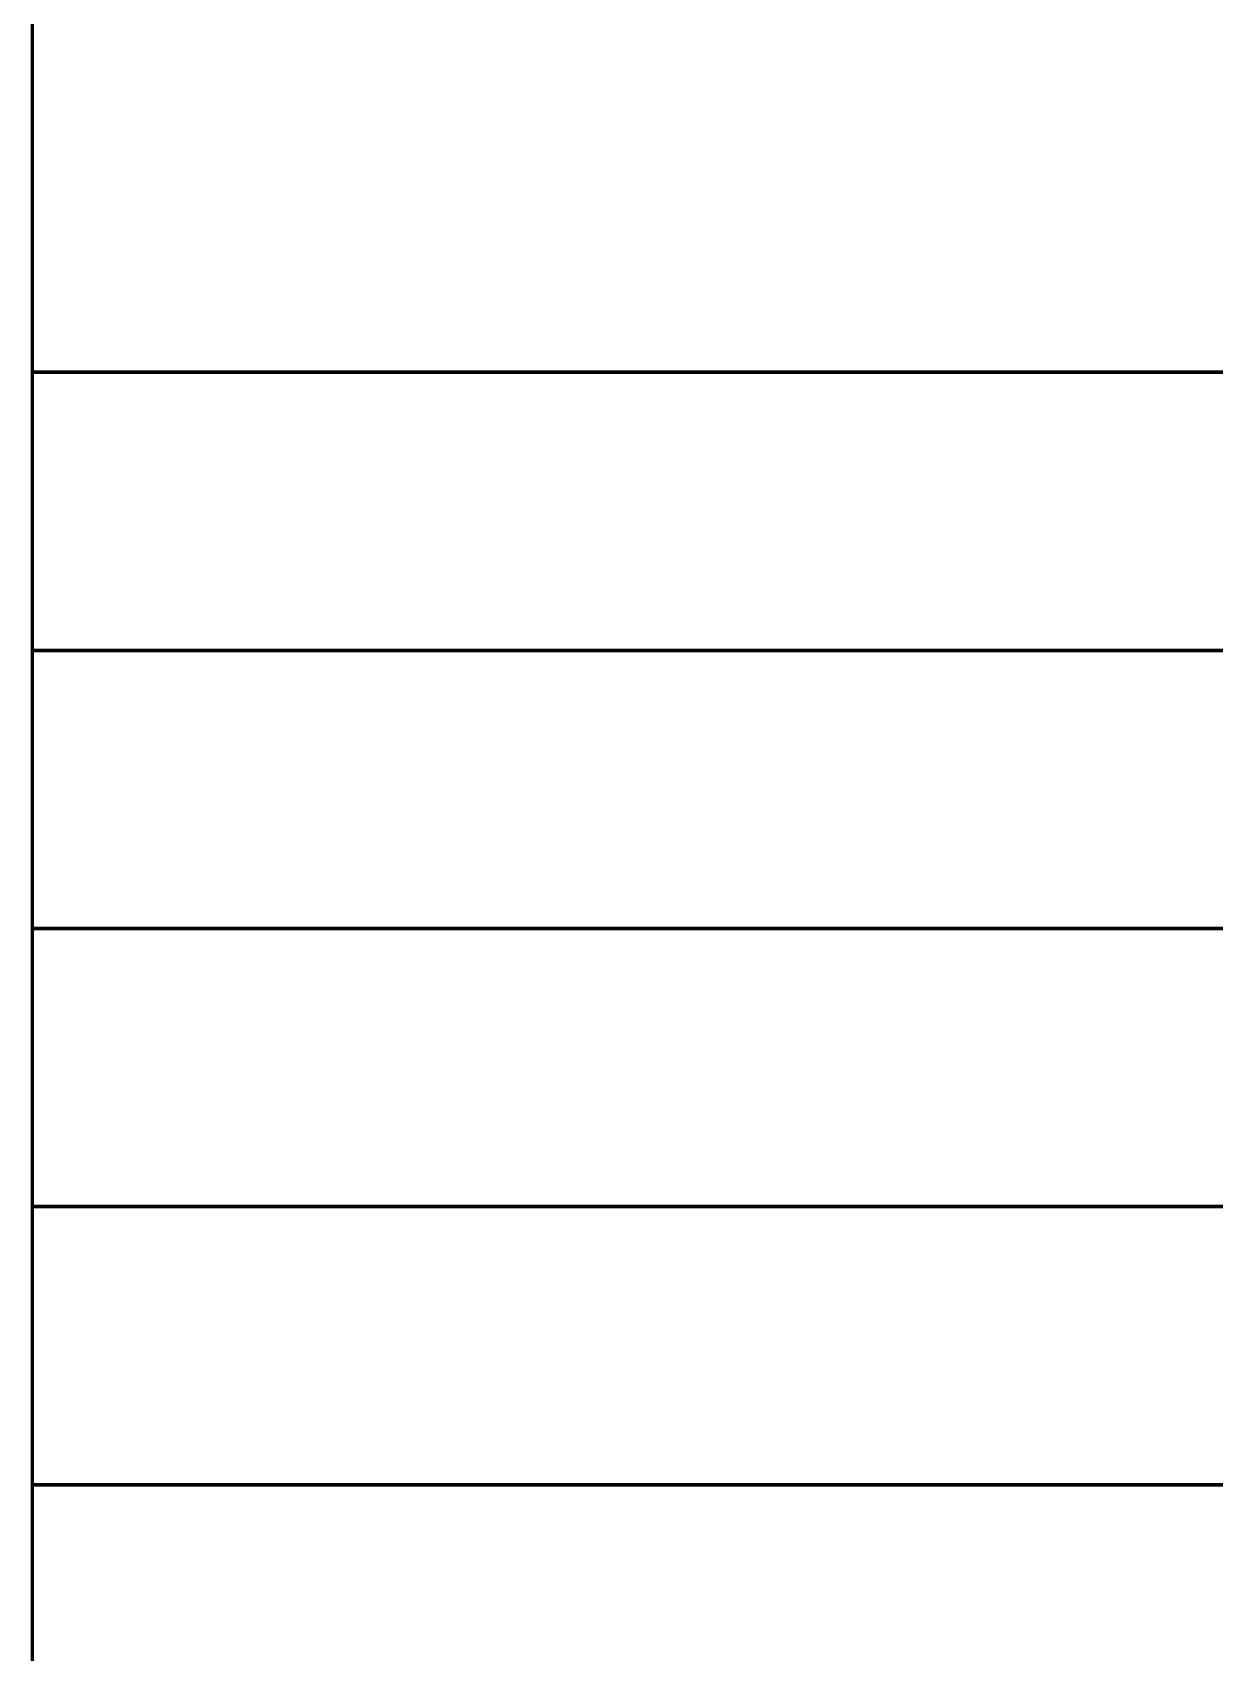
# Model space of a CAD drawing. Extents: x 0 to 297, y 0 to 292.
# Drawn here: x 168.866 to 170.991, y 101.484 to 104.396 of the extents above; entities that cross this region are included whole.
import ezdxf

# ---------------------------------------------------------------- set-up
doc = ezdxf.new("R2010")
doc.units = 0
doc.header["$MEASUREMENT"] = 0
doc.linetypes.add('K5LT_BASIC', pattern=[0])
doc.layers.add('Системный слой', color=7, linetype='Continuous')

# ---------------------------------------------------------------- blocks, each defined once
blk = doc.blocks.new('*U')
at = {"layer": 'Системный слой', "linetype": 'K5LT_BASIC', "lineweight": 60}
for p, q in [((168.8664, 103.2852), (168.8664, 103.7852)), ((168.8664, 103.7852), (172.8664, 103.7852)), ((168.8664, 102.7852), (168.8664, 103.2852)), ((168.8664, 103.2852), (172.8664, 103.2852)), ((172.8664, 103.2852), (168.8664, 103.2852)), ((168.8664, 102.2852), (168.8664, 102.7852)), ((168.8664, 102.7852), (172.8664, 102.7852)), ((172.8664, 102.7852), (168.8664, 102.7852)), ((168.8664, 101.7852), (168.8664, 102.2852)), ((168.8664, 102.2852), (172.8664, 102.2852)), ((172.8664, 102.2852), (168.8664, 102.2852)), ((168.8664, 101.2852), (168.8664, 101.7852)), ((168.8664, 101.7852), (172.8664, 101.7852)), ((172.8664, 101.7852), (168.8664, 101.7852))]:
    blk.add_line(p, q, dxfattribs=at)

msp = doc.modelspace()

# ---------------------------------------------------------------- linework, layer by layer
at = {"layer": 'Системный слой', "linetype": 'K5LT_BASIC', "lineweight": 60}
for p, q in [((168.8664, 93.7852), (168.8664, 107.7855)), ((172.8664, 103.7852), (168.8664, 103.7852)), ((168.8664, 103.2852), (171.8664, 103.2852)), ((168.8664, 103.2852), (172.8664, 103.2852)), ((168.8664, 102.7852), (171.8664, 102.7852)), ((168.8664, 102.7852), (172.8664, 102.7852)), ((168.8664, 102.2852), (171.8664, 102.2852)), ((168.8664, 102.2852), (172.8664, 102.2852)), ((168.8664, 101.7852), (171.8664, 101.7852)), ((168.8664, 101.7852), (172.8664, 101.7852))]:
    msp.add_line(p, q, dxfattribs=at)

# ---------------------------------------------------------------- block references
at = {"layer": 'Системный слой'}
msp.add_blockref('*U', (0, 0), dxfattribs=at)
msp.add_blockref('*U', (0, 0), dxfattribs=at)
msp.add_blockref('*U', (0, 0), dxfattribs=at)
msp.add_blockref('*U', (0, 0), dxfattribs=at)
msp.add_blockref('*U', (0, 0), dxfattribs=at)
msp.add_blockref('*U', (0, 0), dxfattribs=at)
msp.add_blockref('*U', (0, 0), dxfattribs=at)
msp.add_blockref('*U', (0, 0), dxfattribs=at)
msp.add_blockref('*U', (0, 0), dxfattribs=at)
msp.add_blockref('*U', (0, 0), dxfattribs=at)
msp.add_blockref('*U', (0, 0), dxfattribs=at)
msp.add_blockref('*U', (0, 0), dxfattribs=at)
msp.add_blockref('*U', (0, 0), dxfattribs=at)
msp.add_blockref('*U', (0, 0), dxfattribs=at)
msp.add_blockref('*U', (0, 0), dxfattribs=at)
msp.add_blockref('*U', (0, 0), dxfattribs=at)
msp.add_blockref('*U', (0, 0), dxfattribs=at)
msp.add_blockref('*U', (0, 0), dxfattribs=at)
msp.add_blockref('*U', (0, 0), dxfattribs=at)
msp.add_blockref('*U', (0, 0), dxfattribs=at)
msp.add_blockref('*U', (0, 0), dxfattribs=at)
msp.add_blockref('*U', (0, 0), dxfattribs=at)
msp.add_blockref('*U', (0, 0), dxfattribs=at)
msp.add_blockref('*U', (0, 0), dxfattribs=at)
msp.add_blockref('*U', (0, 0), dxfattribs=at)
msp.add_blockref('*U', (0, 0), dxfattribs=at)
msp.add_blockref('*U', (0, 0), dxfattribs=at)
msp.add_blockref('*U', (0, 0), dxfattribs=at)
msp.add_blockref('*U', (0, 0), dxfattribs=at)
msp.add_blockref('*U', (0, 0), dxfattribs=at)
msp.add_blockref('*U', (0, 0), dxfattribs=at)
msp.add_blockref('*U', (0, 0), dxfattribs=at)
msp.add_blockref('*U', (0, 0), dxfattribs=at)
msp.add_blockref('*U', (0, 0), dxfattribs=at)
msp.add_blockref('*U', (0, 0), dxfattribs=at)
msp.add_blockref('*U', (0, 0), dxfattribs=at)
msp.add_blockref('*U', (0, 0), dxfattribs=at)
msp.add_blockref('*U', (0, 0), dxfattribs=at)
msp.add_blockref('*U', (0, 0), dxfattribs=at)
msp.add_blockref('*U', (0, 0), dxfattribs=at)
msp.add_blockref('*U', (0, 0), dxfattribs=at)
msp.add_blockref('*U', (0, 0), dxfattribs=at)
msp.add_blockref('*U', (0, 0), dxfattribs=at)
msp.add_blockref('*U', (0, 0), dxfattribs=at)
msp.add_blockref('*U', (0, 0), dxfattribs=at)
msp.add_blockref('*U', (0, 0), dxfattribs=at)
msp.add_blockref('*U', (0, 0), dxfattribs=at)
msp.add_blockref('*U', (0, 0), dxfattribs=at)
msp.add_blockref('*U', (0, 0), dxfattribs=at)
msp.add_blockref('*U', (0, 0), dxfattribs=at)
msp.add_blockref('*U', (0, 0), dxfattribs=at)
msp.add_blockref('*U', (0, 0), dxfattribs=at)
msp.add_blockref('*U', (0, 0), dxfattribs=at)
msp.add_blockref('*U', (0, 0), dxfattribs=at)
msp.add_blockref('*U', (0, 0), dxfattribs=at)
msp.add_blockref('*U', (0, 0), dxfattribs=at)
msp.add_blockref('*U', (0, 0), dxfattribs=at)
msp.add_blockref('*U', (0, 0), dxfattribs=at)
msp.add_blockref('*U', (0, 0), dxfattribs=at)
msp.add_blockref('*U', (0, 0), dxfattribs=at)
msp.add_blockref('*U', (0, 0), dxfattribs=at)
msp.add_blockref('*U', (0, 0), dxfattribs=at)
msp.add_blockref('*U', (0, 0), dxfattribs=at)
msp.add_blockref('*U', (0, 0), dxfattribs=at)
msp.add_blockref('*U', (0, 0), dxfattribs=at)
msp.add_blockref('*U', (0, 0), dxfattribs=at)
msp.add_blockref('*U', (0, 0), dxfattribs=at)
msp.add_blockref('*U', (0, 0), dxfattribs=at)
msp.add_blockref('*U', (0, 0), dxfattribs=at)
msp.add_blockref('*U', (0, 0), dxfattribs=at)
msp.add_blockref('*U', (0, 0), dxfattribs=at)
msp.add_blockref('*U', (0, 0), dxfattribs=at)
msp.add_blockref('*U', (0, 0), dxfattribs=at)
msp.add_blockref('*U', (0, 0), dxfattribs=at)
msp.add_blockref('*U', (0, 0), dxfattribs=at)
msp.add_blockref('*U', (0, 0), dxfattribs=at)
msp.add_blockref('*U', (0, 0), dxfattribs=at)
msp.add_blockref('*U', (0, 0), dxfattribs=at)
msp.add_blockref('*U', (0, 0), dxfattribs=at)
msp.add_blockref('*U', (0, 0), dxfattribs=at)
msp.add_blockref('*U', (0, 0), dxfattribs=at)
msp.add_blockref('*U', (0, 0), dxfattribs=at)
msp.add_blockref('*U', (0, 0), dxfattribs=at)
msp.add_blockref('*U', (0, 0), dxfattribs=at)
msp.add_blockref('*U', (0, 0), dxfattribs=at)
msp.add_blockref('*U', (0, 0), dxfattribs=at)
msp.add_blockref('*U', (0, 0), dxfattribs=at)
msp.add_blockref('*U', (0, 0), dxfattribs=at)
msp.add_blockref('*U', (0, 0), dxfattribs=at)
msp.add_blockref('*U', (0, 0), dxfattribs=at)
msp.add_blockref('*U', (0, 0), dxfattribs=at)
msp.add_blockref('*U', (0, 0), dxfattribs=at)
msp.add_blockref('*U', (0, 0), dxfattribs=at)
msp.add_blockref('*U', (0, 0), dxfattribs=at)
msp.add_blockref('*U', (0, 0), dxfattribs=at)
msp.add_blockref('*U', (0, 0), dxfattribs=at)
msp.add_blockref('*U', (0, 0), dxfattribs=at)
msp.add_blockref('*U', (0, 0), dxfattribs=at)
msp.add_blockref('*U', (0, 0), dxfattribs=at)
msp.add_blockref('*U', (0, 0), dxfattribs=at)
msp.add_blockref('*U', (0, 0), dxfattribs=at)
msp.add_blockref('*U', (0, 0), dxfattribs=at)
msp.add_blockref('*U', (0, 0), dxfattribs=at)
msp.add_blockref('*U', (0, 0), dxfattribs=at)
msp.add_blockref('*U', (0, 0), dxfattribs=at)
msp.add_blockref('*U', (0, 0), dxfattribs=at)
msp.add_blockref('*U', (0, 0), dxfattribs=at)
msp.add_blockref('*U', (0, 0), dxfattribs=at)
msp.add_blockref('*U', (0, 0), dxfattribs=at)
msp.add_blockref('*U', (0, 0), dxfattribs=at)
msp.add_blockref('*U', (0, 0), dxfattribs=at)
msp.add_blockref('*U', (0, 0), dxfattribs=at)
msp.add_blockref('*U', (0, 0), dxfattribs=at)
msp.add_blockref('*U', (0, 0), dxfattribs=at)
msp.add_blockref('*U', (0, 0), dxfattribs=at)
msp.add_blockref('*U', (0, 0), dxfattribs=at)
msp.add_blockref('*U', (0, 0), dxfattribs=at)
msp.add_blockref('*U', (0, 0), dxfattribs=at)
msp.add_blockref('*U', (0, 0), dxfattribs=at)
msp.add_blockref('*U', (0, 0), dxfattribs=at)
msp.add_blockref('*U', (0, 0), dxfattribs=at)
msp.add_blockref('*U', (0, 0), dxfattribs=at)
msp.add_blockref('*U', (0, 0), dxfattribs=at)
msp.add_blockref('*U', (0, 0), dxfattribs=at)
msp.add_blockref('*U', (0, 0), dxfattribs=at)
msp.add_blockref('*U', (0, 0), dxfattribs=at)
msp.add_blockref('*U', (0, 0), dxfattribs=at)
msp.add_blockref('*U', (0, 0), dxfattribs=at)
msp.add_blockref('*U', (0, 0), dxfattribs=at)
msp.add_blockref('*U', (0, 0), dxfattribs=at)
msp.add_blockref('*U', (0, 0), dxfattribs=at)
msp.add_blockref('*U', (0, 0), dxfattribs=at)
msp.add_blockref('*U', (0, 0), dxfattribs=at)
msp.add_blockref('*U', (0, 0), dxfattribs=at)
msp.add_blockref('*U', (0, 0), dxfattribs=at)
msp.add_blockref('*U', (0, 0), dxfattribs=at)
msp.add_blockref('*U', (0, 0), dxfattribs=at)
msp.add_blockref('*U', (0, 0), dxfattribs=at)
msp.add_blockref('*U', (0, 0), dxfattribs=at)
msp.add_blockref('*U', (0, 0), dxfattribs=at)
msp.add_blockref('*U', (0, 0), dxfattribs=at)
msp.add_blockref('*U', (0, 0), dxfattribs=at)
msp.add_blockref('*U', (0, 0), dxfattribs=at)
msp.add_blockref('*U', (0, 0), dxfattribs=at)
msp.add_blockref('*U', (0, 0), dxfattribs=at)
msp.add_blockref('*U', (0, 0), dxfattribs=at)
msp.add_blockref('*U', (0, 0), dxfattribs=at)
msp.add_blockref('*U', (0, 0), dxfattribs=at)
msp.add_blockref('*U', (0, 0), dxfattribs=at)
msp.add_blockref('*U', (0, 0), dxfattribs=at)
msp.add_blockref('*U', (0, 0), dxfattribs=at)
msp.add_blockref('*U', (0, 0), dxfattribs=at)
msp.add_blockref('*U', (0, 0), dxfattribs=at)
msp.add_blockref('*U', (0, 0), dxfattribs=at)
msp.add_blockref('*U', (0, 0), dxfattribs=at)
msp.add_blockref('*U', (0, 0), dxfattribs=at)
msp.add_blockref('*U', (0, 0), dxfattribs=at)
msp.add_blockref('*U', (0, 0), dxfattribs=at)
msp.add_blockref('*U', (0, 0), dxfattribs=at)
msp.add_blockref('*U', (0, 0), dxfattribs=at)
msp.add_blockref('*U', (0, 0), dxfattribs=at)
msp.add_blockref('*U', (0, 0), dxfattribs=at)
msp.add_blockref('*U', (0, 0), dxfattribs=at)
msp.add_blockref('*U', (0, 0), dxfattribs=at)
msp.add_blockref('*U', (0, 0), dxfattribs=at)
msp.add_blockref('*U', (0, 0), dxfattribs=at)
msp.add_blockref('*U', (0, 0), dxfattribs=at)
msp.add_blockref('*U', (0, 0), dxfattribs=at)
msp.add_blockref('*U', (0, 0), dxfattribs=at)
msp.add_blockref('*U', (0, 0), dxfattribs=at)
msp.add_blockref('*U', (0, 0), dxfattribs=at)
msp.add_blockref('*U', (0, 0), dxfattribs=at)
msp.add_blockref('*U', (0, 0), dxfattribs=at)
msp.add_blockref('*U', (0, 0), dxfattribs=at)
msp.add_blockref('*U', (0, 0), dxfattribs=at)
msp.add_blockref('*U', (0, 0), dxfattribs=at)
msp.add_blockref('*U', (0, 0), dxfattribs=at)
msp.add_blockref('*U', (0, 0), dxfattribs=at)
msp.add_blockref('*U', (0, 0), dxfattribs=at)
msp.add_blockref('*U', (0, 0), dxfattribs=at)
msp.add_blockref('*U', (0, 0), dxfattribs=at)
msp.add_blockref('*U', (0, 0), dxfattribs=at)
msp.add_blockref('*U', (0, 0), dxfattribs=at)
msp.add_blockref('*U', (0, 0), dxfattribs=at)
msp.add_blockref('*U', (0, 0), dxfattribs=at)
msp.add_blockref('*U', (0, 0), dxfattribs=at)
msp.add_blockref('*U', (0, 0), dxfattribs=at)
msp.add_blockref('*U', (0, 0), dxfattribs=at)
msp.add_blockref('*U', (0, 0), dxfattribs=at)
msp.add_blockref('*U', (0, 0), dxfattribs=at)
msp.add_blockref('*U', (0, 0), dxfattribs=at)
msp.add_blockref('*U', (0, 0), dxfattribs=at)
msp.add_blockref('*U', (0, 0), dxfattribs=at)
msp.add_blockref('*U', (0, 0), dxfattribs=at)
msp.add_blockref('*U', (0, 0), dxfattribs=at)
msp.add_blockref('*U', (0, 0), dxfattribs=at)
msp.add_blockref('*U', (0, 0), dxfattribs=at)
msp.add_blockref('*U', (0, 0), dxfattribs=at)
msp.add_blockref('*U', (0, 0), dxfattribs=at)
msp.add_blockref('*U', (0, 0), dxfattribs=at)
msp.add_blockref('*U', (0, 0), dxfattribs=at)
msp.add_blockref('*U', (0, 0), dxfattribs=at)
msp.add_blockref('*U', (0, 0), dxfattribs=at)
msp.add_blockref('*U', (0, 0), dxfattribs=at)
msp.add_blockref('*U', (0, 0), dxfattribs=at)
msp.add_blockref('*U', (0, 0), dxfattribs=at)
msp.add_blockref('*U', (0, 0), dxfattribs=at)
msp.add_blockref('*U', (0, 0), dxfattribs=at)
msp.add_blockref('*U', (0, 0), dxfattribs=at)
msp.add_blockref('*U', (0, 0), dxfattribs=at)
msp.add_blockref('*U', (0, 0), dxfattribs=at)
msp.add_blockref('*U', (0, 0), dxfattribs=at)
msp.add_blockref('*U', (0, 0), dxfattribs=at)
msp.add_blockref('*U', (0, 0), dxfattribs=at)
msp.add_blockref('*U', (0, 0), dxfattribs=at)
msp.add_blockref('*U', (0, 0), dxfattribs=at)
msp.add_blockref('*U', (0, 0), dxfattribs=at)
msp.add_blockref('*U', (0, 0), dxfattribs=at)
msp.add_blockref('*U', (0, 0), dxfattribs=at)
msp.add_blockref('*U', (0, 0), dxfattribs=at)
msp.add_blockref('*U', (0, 0), dxfattribs=at)
msp.add_blockref('*U', (0, 0), dxfattribs=at)
msp.add_blockref('*U', (0, 0), dxfattribs=at)
msp.add_blockref('*U', (0, 0), dxfattribs=at)
msp.add_blockref('*U', (0, 0), dxfattribs=at)
msp.add_blockref('*U', (0, 0), dxfattribs=at)
msp.add_blockref('*U', (0, 0), dxfattribs=at)
msp.add_blockref('*U', (0, 0), dxfattribs=at)
msp.add_blockref('*U', (0, 0), dxfattribs=at)
msp.add_blockref('*U', (0, 0), dxfattribs=at)
msp.add_blockref('*U', (0, 0), dxfattribs=at)
msp.add_blockref('*U', (0, 0), dxfattribs=at)
msp.add_blockref('*U', (0, 0), dxfattribs=at)
msp.add_blockref('*U', (0, 0), dxfattribs=at)
msp.add_blockref('*U', (0, 0), dxfattribs=at)
msp.add_blockref('*U', (0, 0), dxfattribs=at)
msp.add_blockref('*U', (0, 0), dxfattribs=at)
msp.add_blockref('*U', (0, 0), dxfattribs=at)
msp.add_blockref('*U', (0, 0), dxfattribs=at)
msp.add_blockref('*U', (0, 0), dxfattribs=at)
msp.add_blockref('*U', (0, 0), dxfattribs=at)
msp.add_blockref('*U', (0, 0), dxfattribs=at)
msp.add_blockref('*U', (0, 0), dxfattribs=at)
msp.add_blockref('*U', (0, 0), dxfattribs=at)
msp.add_blockref('*U', (0, 0), dxfattribs=at)
msp.add_blockref('*U', (0, 0), dxfattribs=at)
msp.add_blockref('*U', (0, 0), dxfattribs=at)
msp.add_blockref('*U', (0, 0), dxfattribs=at)
msp.add_blockref('*U', (0, 0), dxfattribs=at)
msp.add_blockref('*U', (0, 0), dxfattribs=at)
msp.add_blockref('*U', (0, 0), dxfattribs=at)
msp.add_blockref('*U', (0, 0), dxfattribs=at)
msp.add_blockref('*U', (0, 0), dxfattribs=at)
msp.add_blockref('*U', (0, 0), dxfattribs=at)
msp.add_blockref('*U', (0, 0), dxfattribs=at)
msp.add_blockref('*U', (0, 0), dxfattribs=at)
msp.add_blockref('*U', (0, 0), dxfattribs=at)
msp.add_blockref('*U', (0, 0), dxfattribs=at)
msp.add_blockref('*U', (0, 0), dxfattribs=at)
msp.add_blockref('*U', (0, 0), dxfattribs=at)
msp.add_blockref('*U', (0, 0), dxfattribs=at)
msp.add_blockref('*U', (0, 0), dxfattribs=at)
msp.add_blockref('*U', (0, 0), dxfattribs=at)
msp.add_blockref('*U', (0, 0), dxfattribs=at)
msp.add_blockref('*U', (0, 0), dxfattribs=at)
msp.add_blockref('*U', (0, 0), dxfattribs=at)
msp.add_blockref('*U', (0, 0), dxfattribs=at)
msp.add_blockref('*U', (0, 0), dxfattribs=at)
msp.add_blockref('*U', (0, 0), dxfattribs=at)
msp.add_blockref('*U', (0, 0), dxfattribs=at)
msp.add_blockref('*U', (0, 0), dxfattribs=at)
msp.add_blockref('*U', (0, 0), dxfattribs=at)
msp.add_blockref('*U', (0, 0), dxfattribs=at)
msp.add_blockref('*U', (0, 0), dxfattribs=at)
msp.add_blockref('*U', (0, 0), dxfattribs=at)
msp.add_blockref('*U', (0, 0), dxfattribs=at)
msp.add_blockref('*U', (0, 0), dxfattribs=at)
msp.add_blockref('*U', (0, 0), dxfattribs=at)
msp.add_blockref('*U', (0, 0), dxfattribs=at)
msp.add_blockref('*U', (0, 0), dxfattribs=at)
msp.add_blockref('*U', (0, 0), dxfattribs=at)
msp.add_blockref('*U', (0, 0), dxfattribs=at)
msp.add_blockref('*U', (0, 0), dxfattribs=at)
msp.add_blockref('*U', (0, 0), dxfattribs=at)
msp.add_blockref('*U', (0, 0), dxfattribs=at)
msp.add_blockref('*U', (0, 0), dxfattribs=at)
msp.add_blockref('*U', (0, 0), dxfattribs=at)
msp.add_blockref('*U', (0, 0), dxfattribs=at)
msp.add_blockref('*U', (0, 0), dxfattribs=at)
msp.add_blockref('*U', (0, 0), dxfattribs=at)
msp.add_blockref('*U', (0, 0), dxfattribs=at)
msp.add_blockref('*U', (0, 0), dxfattribs=at)
msp.add_blockref('*U', (0, 0), dxfattribs=at)
msp.add_blockref('*U', (0, 0), dxfattribs=at)
msp.add_blockref('*U', (0, 0), dxfattribs=at)
msp.add_blockref('*U', (0, 0), dxfattribs=at)
msp.add_blockref('*U', (0, 0), dxfattribs=at)
msp.add_blockref('*U', (0, 0), dxfattribs=at)
msp.add_blockref('*U', (0, 0), dxfattribs=at)
msp.add_blockref('*U', (0, 0), dxfattribs=at)
msp.add_blockref('*U', (0, 0), dxfattribs=at)
msp.add_blockref('*U', (0, 0), dxfattribs=at)
msp.add_blockref('*U', (0, 0), dxfattribs=at)
msp.add_blockref('*U', (0, 0), dxfattribs=at)
msp.add_blockref('*U', (0, 0), dxfattribs=at)
msp.add_blockref('*U', (0, 0), dxfattribs=at)
msp.add_blockref('*U', (0, 0), dxfattribs=at)
msp.add_blockref('*U', (0, 0), dxfattribs=at)
msp.add_blockref('*U', (0, 0), dxfattribs=at)
msp.add_blockref('*U', (0, 0), dxfattribs=at)
msp.add_blockref('*U', (0, 0), dxfattribs=at)
msp.add_blockref('*U', (0, 0), dxfattribs=at)
msp.add_blockref('*U', (0, 0), dxfattribs=at)
msp.add_blockref('*U', (0, 0), dxfattribs=at)
msp.add_blockref('*U', (0, 0), dxfattribs=at)
msp.add_blockref('*U', (0, 0), dxfattribs=at)
msp.add_blockref('*U', (0, 0), dxfattribs=at)
msp.add_blockref('*U', (0, 0), dxfattribs=at)
msp.add_blockref('*U', (0, 0), dxfattribs=at)
msp.add_blockref('*U', (0, 0), dxfattribs=at)
msp.add_blockref('*U', (0, 0), dxfattribs=at)
msp.add_blockref('*U', (0, 0), dxfattribs=at)
msp.add_blockref('*U', (0, 0), dxfattribs=at)
msp.add_blockref('*U', (0, 0), dxfattribs=at)
msp.add_blockref('*U', (0, 0), dxfattribs=at)
msp.add_blockref('*U', (0, 0), dxfattribs=at)
msp.add_blockref('*U', (0, 0), dxfattribs=at)
msp.add_blockref('*U', (0, 0), dxfattribs=at)
msp.add_blockref('*U', (0, 0), dxfattribs=at)
msp.add_blockref('*U', (0, 0), dxfattribs=at)
msp.add_blockref('*U', (0, 0), dxfattribs=at)
msp.add_blockref('*U', (0, 0), dxfattribs=at)
msp.add_blockref('*U', (0, 0), dxfattribs=at)
msp.add_blockref('*U', (0, 0), dxfattribs=at)
msp.add_blockref('*U', (0, 0), dxfattribs=at)
msp.add_blockref('*U', (0, 0), dxfattribs=at)
msp.add_blockref('*U', (0, 0), dxfattribs=at)
msp.add_blockref('*U', (0, 0), dxfattribs=at)
msp.add_blockref('*U', (0, 0), dxfattribs=at)
msp.add_blockref('*U', (0, 0), dxfattribs=at)
msp.add_blockref('*U', (0, 0), dxfattribs=at)
msp.add_blockref('*U', (0, 0), dxfattribs=at)
msp.add_blockref('*U', (0, 0), dxfattribs=at)
msp.add_blockref('*U', (0, 0), dxfattribs=at)
msp.add_blockref('*U', (0, 0), dxfattribs=at)
msp.add_blockref('*U', (0, 0), dxfattribs=at)
msp.add_blockref('*U', (0, 0), dxfattribs=at)
msp.add_blockref('*U', (0, 0), dxfattribs=at)
msp.add_blockref('*U', (0, 0), dxfattribs=at)
msp.add_blockref('*U', (0, 0), dxfattribs=at)
msp.add_blockref('*U', (0, 0), dxfattribs=at)
msp.add_blockref('*U', (0, 0), dxfattribs=at)
msp.add_blockref('*U', (0, 0), dxfattribs=at)
msp.add_blockref('*U', (0, 0), dxfattribs=at)
msp.add_blockref('*U', (0, 0), dxfattribs=at)
msp.add_blockref('*U', (0, 0), dxfattribs=at)
msp.add_blockref('*U', (0, 0), dxfattribs=at)
msp.add_blockref('*U', (0, 0), dxfattribs=at)
msp.add_blockref('*U', (0, 0), dxfattribs=at)
msp.add_blockref('*U', (0, 0), dxfattribs=at)
msp.add_blockref('*U', (0, 0), dxfattribs=at)
msp.add_blockref('*U', (0, 0), dxfattribs=at)
msp.add_blockref('*U', (0, 0), dxfattribs=at)
msp.add_blockref('*U', (0, 0), dxfattribs=at)
msp.add_blockref('*U', (0, 0), dxfattribs=at)
msp.add_blockref('*U', (0, 0), dxfattribs=at)
msp.add_blockref('*U', (0, 0), dxfattribs=at)
msp.add_blockref('*U', (0, 0), dxfattribs=at)
msp.add_blockref('*U', (0, 0), dxfattribs=at)
msp.add_blockref('*U', (0, 0), dxfattribs=at)
msp.add_blockref('*U', (0, 0), dxfattribs=at)
msp.add_blockref('*U', (0, 0), dxfattribs=at)
msp.add_blockref('*U', (0, 0), dxfattribs=at)
msp.add_blockref('*U', (0, 0), dxfattribs=at)
msp.add_blockref('*U', (0, 0), dxfattribs=at)
msp.add_blockref('*U', (0, 0), dxfattribs=at)
msp.add_blockref('*U', (0, 0), dxfattribs=at)
msp.add_blockref('*U', (0, 0), dxfattribs=at)
msp.add_blockref('*U', (0, 0), dxfattribs=at)
msp.add_blockref('*U', (0, 0), dxfattribs=at)
msp.add_blockref('*U', (0, 0), dxfattribs=at)
msp.add_blockref('*U', (0, 0), dxfattribs=at)
msp.add_blockref('*U', (0, 0), dxfattribs=at)
msp.add_blockref('*U', (0, 0), dxfattribs=at)
msp.add_blockref('*U', (0, 0), dxfattribs=at)
msp.add_blockref('*U', (0, 0), dxfattribs=at)
msp.add_blockref('*U', (0, 0), dxfattribs=at)
msp.add_blockref('*U', (0, 0), dxfattribs=at)
msp.add_blockref('*U', (0, 0), dxfattribs=at)
msp.add_blockref('*U', (0, 0), dxfattribs=at)
msp.add_blockref('*U', (0, 0), dxfattribs=at)
msp.add_blockref('*U', (0, 0), dxfattribs=at)
msp.add_blockref('*U', (0, 0), dxfattribs=at)
msp.add_blockref('*U', (0, 0), dxfattribs=at)
msp.add_blockref('*U', (0, 0), dxfattribs=at)
msp.add_blockref('*U', (0, 0), dxfattribs=at)
msp.add_blockref('*U', (0, 0), dxfattribs=at)
msp.add_blockref('*U', (0, 0), dxfattribs=at)
msp.add_blockref('*U', (0, 0), dxfattribs=at)
msp.add_blockref('*U', (0, 0), dxfattribs=at)
msp.add_blockref('*U', (0, 0), dxfattribs=at)
msp.add_blockref('*U', (0, 0), dxfattribs=at)
msp.add_blockref('*U', (0, 0), dxfattribs=at)
msp.add_blockref('*U', (0, 0), dxfattribs=at)
msp.add_blockref('*U', (0, 0), dxfattribs=at)
msp.add_blockref('*U', (0, 0), dxfattribs=at)
msp.add_blockref('*U', (0, 0), dxfattribs=at)
msp.add_blockref('*U', (0, 0), dxfattribs=at)
msp.add_blockref('*U', (0, 0), dxfattribs=at)
msp.add_blockref('*U', (0, 0), dxfattribs=at)
msp.add_blockref('*U', (0, 0), dxfattribs=at)
msp.add_blockref('*U', (0, 0), dxfattribs=at)
msp.add_blockref('*U', (0, 0), dxfattribs=at)
msp.add_blockref('*U', (0, 0), dxfattribs=at)
msp.add_blockref('*U', (0, 0), dxfattribs=at)
msp.add_blockref('*U', (0, 0), dxfattribs=at)
msp.add_blockref('*U', (0, 0), dxfattribs=at)
msp.add_blockref('*U', (0, 0), dxfattribs=at)
msp.add_blockref('*U', (0, 0), dxfattribs=at)
msp.add_blockref('*U', (0, 0), dxfattribs=at)
msp.add_blockref('*U', (0, 0), dxfattribs=at)

doc.saveas('drawing.dxf')
